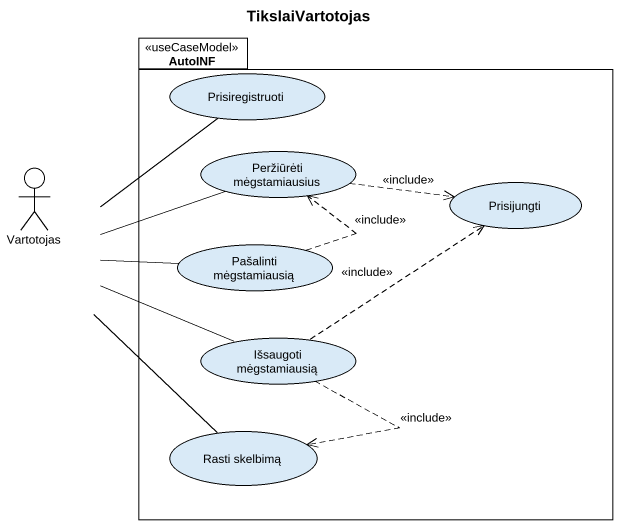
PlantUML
@startuml
title TikslaiVartotojas
package AutoINF <<useCaseModel>> {
  usecase Prisiregistruoti
  usecase "Peržiūrėti mėgstamiausius" as Peržiūrėti_mėgstamiausius
  usecase Prisijungti
  usecase "Pašalinti mėgstamiausią" as Pašalinti_mėgstamiausią
  usecase "Išsaugoti mėgstamiausią" as Išsaugoti_mėgstamiausią
  usecase "Rasti skelbimą" as Rasti_skelbimą
}
actor Vartotojas
Peržiūrėti_mėgstamiausius .right.> Prisijungti : <<include>>
Vartotojas -up- Prisiregistruoti
Vartotojas -right- Peržiūrėti_mėgstamiausius
Vartotojas -right- Pašalinti_mėgstamiausią
Vartotojas -right- Išsaugoti_mėgstamiausią
Vartotojas -- Rasti_skelbimą
Pašalinti_mėgstamiausią .up.> Peržiūrėti_mėgstamiausius : <<include>>
Išsaugoti_mėgstamiausią .up.> Prisijungti : <<include>>
Išsaugoti_mėgstamiausią ..> Rasti_skelbimą : <<include>>
@enduml
